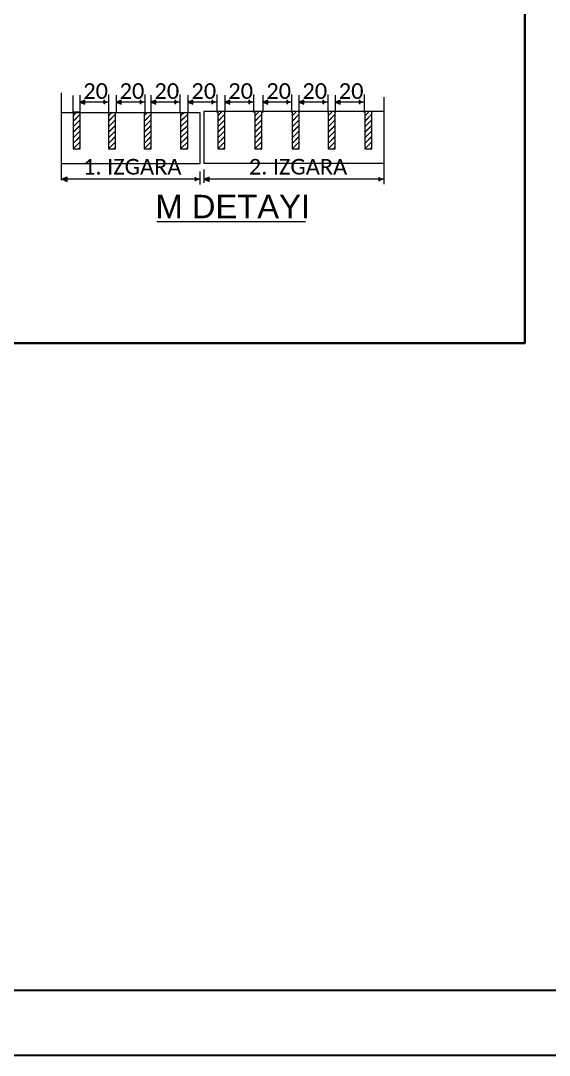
# Model space of a CAD drawing. Header units: centimetres. Extents: x 405464 to 563355, y 50011 to 66875.
# Drawn here: x 555382 to 556194, y 50011 to 51601 of the extents above; entities that cross this region are included whole.
import ezdxf

# ---------------------------------------------------------------- set-up
doc = ezdxf.new("R2010")
doc.units = ezdxf.units.CM
for name, color, linetype, lineweight in [('0-KRCN-SHT-DETAY-20', 41, 'Continuous', 20), ('0-KRCN-SHT-DETAY-YAZI', 71, 'Continuous', 35), ('0-KRCN-SHT-DETAY-ÇERÇEVE', 71, 'Continuous', 40), ('0-KRCN-Z-ANTET', 71, 'Continuous', 30)]:
    doc.layers.add(name, color=color, linetype=linetype, lineweight=lineweight)
doc.styles.add('KATMAN YAZI STİLİ', font='calibri.ttf')
doc.styles.add('M', font='arial.ttf', dxfattribs={"width": 0.8, "height": 15})

# ---------------------------------------------------------------- blocks, each defined once
blk = doc.blocks.new('G$C4C2874E9')
at = {"layer": '0-KRCN-SHT-DETAY-20'}
for points in [[(430.166, -915.112), (426.241, -916.685), (430.166, -918.31)], [(444.297, -915.047), (444.297, -918.246), (448.222, -916.673)], [(458.092, -918.31), (458.092, -915.112), (454.166, -916.685)], [(472.222, -915.047), (472.222, -918.246), (476.147, -916.673)], [(484.85, -918.31), (484.85, -915.112), (480.925, -916.685)], [(498.98, -915.047), (498.98, -918.246), (502.905, -916.673)], [(509.335, -916.685), (513.26, -918.31), (513.26, -915.112)], [(527.39, -915.047), (527.39, -918.246), (531.315, -916.673)], [(541.567, -915.112), (537.642, -916.685), (541.567, -918.31)], [(555.698, -915.047), (555.698, -918.246), (559.623, -916.673)], [(570.771, -915.112), (566.846, -916.685), (570.771, -918.31)], [(584.902, -915.047), (584.902, -918.246), (588.827, -916.673)], [(594.565, -916.685), (598.49, -918.31), (598.49, -915.112)], [(612.621, -915.047), (612.621, -918.246), (616.546, -916.673)], [(622.491, -916.685), (626.416, -918.31), (626.416, -915.112)], [(640.547, -915.047), (640.547, -918.246), (644.472, -916.673)], [(412.629, -975.991), (416.554, -977.617), (416.554, -974.419)], [(514.83, -974.354), (514.83, -977.552), (518.755, -975.979)], [(525.694, -977.617), (525.694, -974.419), (521.769, -975.991)], [(655.955, -974.354), (655.955, -977.552), (659.88, -975.979)]]:
    blk.add_hatch(color=256, dxfattribs=at).paths.add_polyline_path(points)
h = blk.add_hatch(dxfattribs=at)
h.set_pattern_fill('JIS_LC_20', color=256, scale=0.149842, angle=360, style=0)
h.set_pattern_definition([(45, (-771.5553, -1846.0932), (-2.1190836, 2.1190836), []), (45, (-771.4954, -1846.0932), (-2.1190836, 2.1190836), [])])
h.paths.add_polyline_path([(421.194, -924.407), (421.194, -952.703), (426.61, -952.703), (426.61, -924.407)])
h = blk.add_hatch(dxfattribs=at)
h.set_pattern_fill('JIS_LC_20', color=256, scale=0.149842, angle=360, style=0)
h.set_pattern_definition([(45, (-744.3936, -1846.0932), (-2.1190836, 2.1190836), []), (45, (-744.3337, -1846.0932), (-2.1190836, 2.1190836), [])])
h.paths.add_polyline_path([(453.772, -924.407), (448.356, -924.407), (448.356, -952.703), (453.772, -952.703)])
h = blk.add_hatch(dxfattribs=at)
h.set_pattern_fill('JIS_LC_20', color=256, scale=0.149842, angle=360, style=0)
h.set_pattern_definition([(45, (-717.072, -1846.0932), (-2.1190836, 2.1190836), []), (45, (-717.012, -1846.0932), (-2.1190836, 2.1190836), [])])
h.paths.add_polyline_path([(481.093, -924.407), (475.677, -924.407), (475.677, -952.703), (481.093, -952.703)])
h = blk.add_hatch(dxfattribs=at)
h.set_pattern_fill('JIS_LC_20', color=256, scale=0.149842, angle=360, style=0)
h.set_pattern_definition([(45, (-688.957, -1846.0932), (-2.1190836, 2.1190836), []), (45, (-688.897, -1846.0932), (-2.1190836, 2.1190836), [])])
h.paths.add_polyline_path([(509.208, -924.407), (503.793, -924.407), (503.793, -952.703), (509.208, -952.703)])
h = blk.add_hatch(dxfattribs=at)
h.set_pattern_fill('JIS_LC_20', color=256, scale=0.149842, angle=360, style=0)
h.set_pattern_definition([(45, (-660.5294, -1846.0932), (-2.1190836, 2.1190836), []), (45, (-660.4694, -1846.0932), (-2.1190836, 2.1190836), [])])
h.paths.add_polyline_path([(537.636, -924.407), (532.22, -924.407), (532.22, -952.703), (537.636, -952.703)])
h = blk.add_hatch(dxfattribs=at)
h.set_pattern_fill('JIS_LC_20', color=256, scale=0.149842, angle=360, style=0)
h.set_pattern_definition([(45, (-631.941, -1846.0932), (-2.1190836, 2.1190836), []), (45, (-631.881, -1846.0932), (-2.1190836, 2.1190836), [])])
h.paths.add_polyline_path([(566.224, -924.407), (560.808, -924.407), (560.808, -952.703), (566.224, -952.703)])
h = blk.add_hatch(dxfattribs=at)
h.set_pattern_fill('JIS_LC_20', color=256, scale=0.149842, angle=360, style=0)
h.set_pattern_definition([(45, (-603.3698, -1846.0932), (-2.1190836, 2.1190836), []), (45, (-603.3098, -1846.0932), (-2.1190836, 2.1190836), [])])
h.paths.add_polyline_path([(594.795, -924.407), (589.38, -924.407), (589.38, -952.703), (594.795, -952.703)])
h = blk.add_hatch(dxfattribs=at)
h.set_pattern_fill('JIS_LC_20', color=256, scale=0.149842, angle=360, style=0)
h.set_pattern_definition([(45, (-575.7053, -1846.0932), (-2.1190836, 2.1190836), []), (45, (-575.6453, -1846.0932), (-2.1190836, 2.1190836), [])])
h.paths.add_polyline_path([(622.46, -924.407), (617.044, -924.407), (617.044, -952.703), (622.46, -952.703)])
h = blk.add_hatch(dxfattribs=at)
h.set_pattern_fill('JIS_LC_20', color=256, scale=0.149842, angle=360, style=0)
h.set_pattern_definition([(45, (-547.4857, -1846.0932), (-2.1190836, 2.1190836), []), (45, (-547.4258, -1846.0932), (-2.1190836, 2.1190836), [])])
h.paths.add_polyline_path([(650.679, -924.407), (645.264, -924.407), (645.264, -952.703), (650.679, -952.703)])
for p, q in [((412.111, -909.652, 108.464), (412.111, -976.657, 108.464)), ((421.052, -911.67, 108.464), (421.052, -924.592, 108.464)), ((426.26, -911.323, 108.464), (426.26, -924.766, 108.464)), ((448.382, -910.915, 108.464), (448.382, -924.811, 108.464)), ((454.185, -911.323, 108.464), (454.185, -924.766, 108.464)), ((476.308, -910.915, 108.464), (476.308, -924.811, 108.464)), ((480.943, -911.323, 108.464), (480.943, -924.766, 108.464)), ((503.066, -910.915, 108.464), (503.066, -924.811, 108.464)), ((509.353, -911.323, 108.464), (509.353, -924.766, 108.464)), ((531.476, -910.915, 108.464), (531.476, -924.811, 108.464)), ((537.661, -911.323, 108.464), (537.661, -924.766, 108.464)), ((559.784, -910.915, 108.464), (559.784, -924.811, 108.464)), ((566.864, -911.323, 108.464), (566.864, -924.766, 108.464)), ((588.987, -910.915, 108.464), (588.987, -924.811, 108.464)), ((594.584, -911.323, 108.464), (594.584, -924.766, 108.464)), ((616.706, -910.915, 108.464), (616.706, -924.811, 108.464)), ((622.51, -911.323, 108.464), (622.51, -924.766, 108.464)), ((644.632, -910.915, 108.464), (644.632, -924.811, 108.464)), ((659.814, -912.809, 108.464), (659.814, -979.814, 108.464)), ((430.166, -915.112, 108.464), (426.241, -916.685, 108.464)), ((426.241, -916.685, 108.464), (430.166, -918.31, 108.464)), ((448.297, -916.685, 108.464), (429.508, -916.685, 108.464)), ((430.166, -918.31, 108.464), (430.166, -915.112, 108.464)), ((444.956, -915.047, 108.464), (444.956, -918.246, 108.464)), ((458.092, -915.112, 108.464), (454.166, -916.685, 108.464)), ((454.166, -916.685, 108.464), (458.092, -918.31, 108.464)), ((476.222, -916.685, 108.464), (457.433, -916.685, 108.464)), ((458.092, -918.31, 108.464), (458.092, -915.112, 108.464)), ((472.881, -915.047, 108.464), (472.881, -918.246, 108.464)), ((484.85, -915.112, 108.464), (480.925, -916.685, 108.464)), ((480.925, -916.685, 108.464), (484.85, -918.31, 108.464)), ((502.981, -916.685, 108.464), (484.191, -916.685, 108.464)), ((484.85, -918.31, 108.464), (484.85, -915.112, 108.464)), ((499.639, -915.047, 108.464), (499.639, -918.246, 108.464)), ((513.26, -915.112, 108.464), (509.335, -916.685, 108.464)), ((509.335, -916.685, 108.464), (513.26, -918.31, 108.464)), ((531.391, -916.685, 108.464), (512.601, -916.685, 108.464)), ((513.26, -918.31, 108.464), (513.26, -915.112, 108.464)), ((528.049, -915.047, 108.464), (528.049, -918.246, 108.464)), ((541.567, -915.112, 108.464), (537.642, -916.685, 108.464)), ((537.642, -916.685, 108.464), (541.567, -918.31, 108.464)), ((559.698, -916.685, 108.464), (540.909, -916.685, 108.464)), ((541.567, -918.31, 108.464), (541.567, -915.112, 108.464)), ((556.357, -915.047, 108.464), (556.357, -918.246, 108.464)), ((570.771, -915.112, 108.464), (566.846, -916.685, 108.464)), ((566.846, -916.685, 108.464), (570.771, -918.31, 108.464)), ((588.902, -916.685, 108.464), (570.112, -916.685, 108.464)), ((570.771, -918.31, 108.464), (570.771, -915.112, 108.464)), ((585.56, -915.047, 108.464), (585.56, -918.246, 108.464)), ((598.49, -915.112, 108.464), (594.565, -916.685, 108.464)), ((594.565, -916.685, 108.464), (598.49, -918.31, 108.464)), ((616.621, -916.685, 108.464), (597.831, -916.685, 108.464)), ((598.49, -918.31, 108.464), (598.49, -915.112, 108.464)), ((613.28, -915.047, 108.464), (613.28, -918.246, 108.464)), ((626.416, -915.112, 108.464), (622.491, -916.685, 108.464)), ((622.491, -916.685, 108.464), (626.416, -918.31, 108.464)), ((644.547, -916.685, 108.464), (625.758, -916.685, 108.464)), ((626.416, -918.31, 108.464), (626.416, -915.112, 108.464)), ((641.206, -915.047, 108.464), (641.206, -918.246, 108.464)), ((412.37, -924.746, 108.464), (518.624, -924.746, 108.464)), ((421.194, -924.407, 108.464), (421.194, -952.703, 108.464)), ((426.61, -924.407, 108.464), (421.194, -924.407, 108.464)), ((426.61, -952.703, 108.464), (426.61, -924.407, 108.464)), ((448.356, -924.407, 108.464), (448.356, -952.703, 108.464)), ((453.772, -952.703, 108.464), (453.772, -924.407, 108.464)), ((475.677, -924.407, 108.464), (475.677, -952.703, 108.464)), ((481.093, -952.703, 108.464), (481.093, -924.407, 108.464)), ((503.793, -924.407, 108.464), (503.793, -952.703, 108.464)), ((509.208, -952.703, 108.464), (509.208, -924.407, 108.464)), ((518.624, -924.746, 108.464), (518.624, -964.16, 108.464)), ((660.282, -923.941, 108.464), (521.613, -923.941, 108.464)), ((521.613, -923.941, 108.464), (521.613, -963.646, 108.464)), ((532.22, -924.407, 108.464), (532.22, -952.703, 108.464)), ((537.636, -952.703, 108.464), (537.636, -924.407, 108.464)), ((560.808, -924.407, 108.464), (560.808, -952.703, 108.464)), ((566.224, -952.703, 108.464), (566.224, -924.407, 108.464)), ((589.38, -924.407, 108.464), (589.38, -952.703, 108.464)), ((594.795, -952.703, 108.464), (594.795, -924.407, 108.464)), ((617.044, -924.407, 108.464), (617.044, -952.703, 108.464)), ((622.46, -952.703, 108.464), (622.46, -924.407, 108.464)), ((645.264, -924.407, 108.464), (645.264, -952.703, 108.464)), ((650.679, -952.703, 108.464), (650.679, -924.407, 108.464)), ((421.194, -952.703, 108.464), (426.61, -952.703, 108.464)), ((448.356, -952.703, 108.464), (453.772, -952.703, 108.464)), ((475.677, -952.703, 108.464), (481.093, -952.703, 108.464)), ((503.793, -952.703, 108.464), (509.208, -952.703, 108.464)), ((532.22, -952.703, 108.464), (537.636, -952.703, 108.464)), ((560.808, -952.703, 108.464), (566.224, -952.703, 108.464)), ((589.38, -952.703, 108.464), (594.795, -952.703, 108.464)), ((617.044, -952.703, 108.464), (622.46, -952.703, 108.464)), ((645.264, -952.703, 108.464), (650.679, -952.703, 108.464)), ((518.624, -964.16, 108.464), (412.782, -964.16, 108.464)), ((521.613, -963.646, 108.464), (660.352, -963.646, 108.464)), ((521.714, -968.62, 108.464), (521.714, -978.728, 108.464)), ((416.554, -974.419, 108.464), (412.629, -975.991, 108.464)), ((412.629, -975.991, 108.464), (416.554, -977.617, 108.464)), ((416.554, -977.617, 108.464), (416.554, -974.419, 108.464)), ((518.831, -975.991, 108.464), (416.554, -975.991, 108.464)), ((514.83, -974.354, 108.464), (514.83, -977.552, 108.464)), ((518.569, -969.986, 108.464), (518.569, -979.957, 108.464)), ((525.694, -974.419, 108.464), (521.769, -975.991, 108.464)), ((521.769, -975.991, 108.464), (525.694, -977.617, 108.464)), ((525.694, -977.617, 108.464), (525.694, -974.419, 108.464)), ((659.956, -975.991, 108.464), (525.694, -975.991, 108.464)), ((655.955, -974.354, 108.464), (655.955, -977.552, 108.464)), ((485.588, -1008.558, 108.464), (599.614, -1008.558, 108.464))]:
    blk.add_line(p, q, dxfattribs=at)
at = {"layer": '0-KRCN-SHT-DETAY-ÇERÇEVE'}
blk.add_lwpolyline([(768.182, 0), (768.182, -1101.818), (0, -1101.818), (0, 0)], close=True, dxfattribs=at)
at = {"layer": '0-KRCN-SHT-DETAY-YAZI', "style": 'KATMAN YAZI STİLİ'}
for s, p in [('20', (429.021, -914.216, 108.464)), ('20', (456.946, -914.216, 108.464)), ('20', (483.704, -914.216, 108.464)), ('20', (512.114, -914.216, 108.464)), ('20', (540.422, -914.216, 108.464)), ('20', (569.625, -914.216, 108.464)), ('20', (597.345, -914.216, 108.464)), ('20', (625.271, -914.216, 108.464)), ('1. IZGARA', (428.885, -972.359, 108.464)), ('2. IZGARA', (556.183, -972.359, 108.464))]:
    blk.add_text(s, height=12, dxfattribs=at).set_placement(p)
at = {"layer": '0-KRCN-Z-ANTET', "style": 'M'}
blk.add_text('M DETAYI', height=18, dxfattribs=at).set_placement((484.434, -1005.956, 108.464))
blk = doc.blocks.new('*U218')
at = {"layer": '0-KRCN-SHT-DETAY-ÇERÇEVE', "xscale": 2, "yscale": 2, "zscale": 2}
blk.add_blockref('G$C4C2874E9', (0, 0), dxfattribs=at)

msp = doc.modelspace()

# ---------------------------------------------------------------- linework, layer by layer
at = {"layer": '0-KRCN-Z-ANTET'}
for points in [[(405464.1, 50011.3), (563355.4, 50011.3), (563355.4, 59011.3), (405464.1, 59011.3)], [(544761.8, 50111.3), (561165.4, 50111.3), (561165.4, 58911.3), (544761.8, 58911.3)]]:
    msp.add_lwpolyline(points, close=True, dxfattribs=at)

# ---------------------------------------------------------------- block references
at = {"layer": '0-KRCN-SHT-DETAY-ÇERÇEVE'}
msp.add_blockref('*U218', (554620, 53309.4), dxfattribs=at)

doc.saveas('drawing.dxf')
